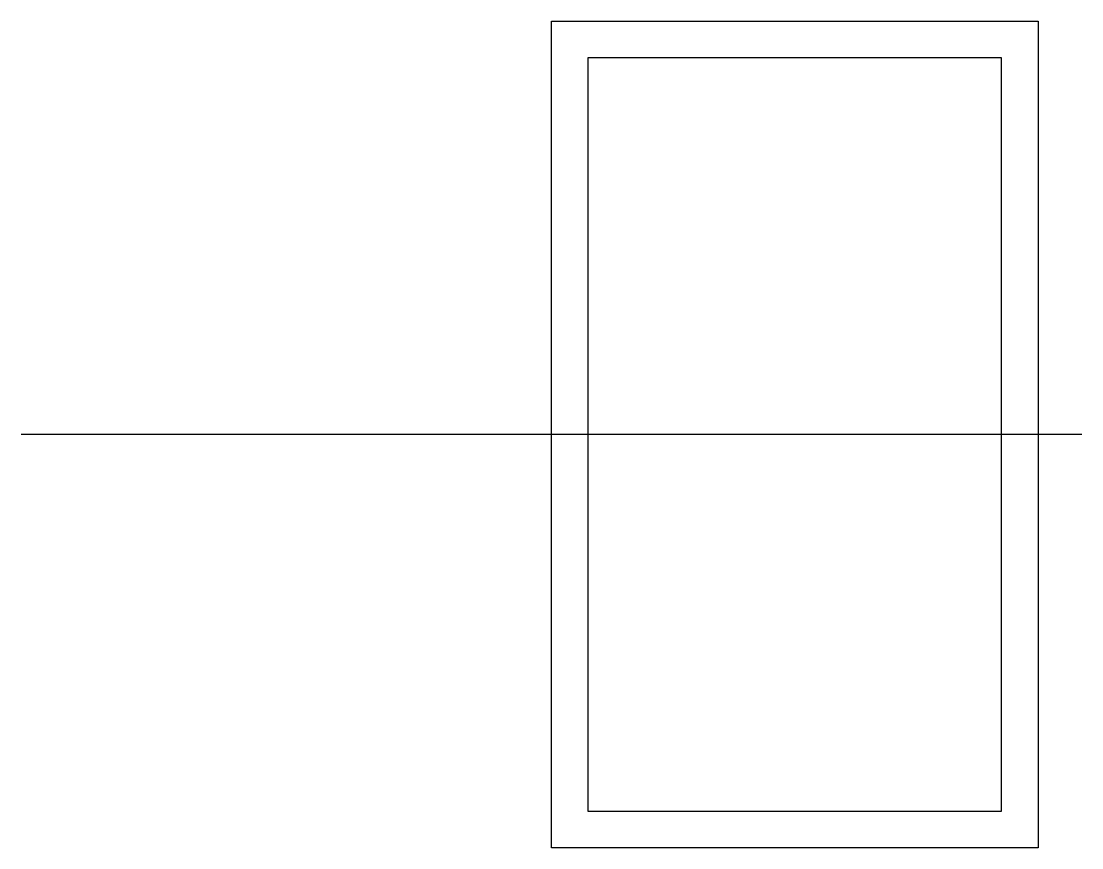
# Model space of a CAD drawing. Header units: millimetres. Extents: x -87.2 to 0, y -34 to 34.
import ezdxf

# ---------------------------------------------------------------- set-up
doc = ezdxf.new("R2010")
doc.units = ezdxf.units.MM
doc.layers.get('0').update_dxf_attribs({"linetype": 'CONTINUOUS'})

msp = doc.modelspace()

# ---------------------------------------------------------------- linework, layer by layer
msp.add_line((0, 0), (-87.2, 0))
for points in [[(-43.6, 34), (-3.6, 34), (-3.6, -34), (-43.6, -34)], [(-40.6, -31), (-6.6, -31), (-6.6, 31), (-40.6, 31)]]:
    msp.add_lwpolyline(points, close=True)

doc.saveas('drawing.dxf')
